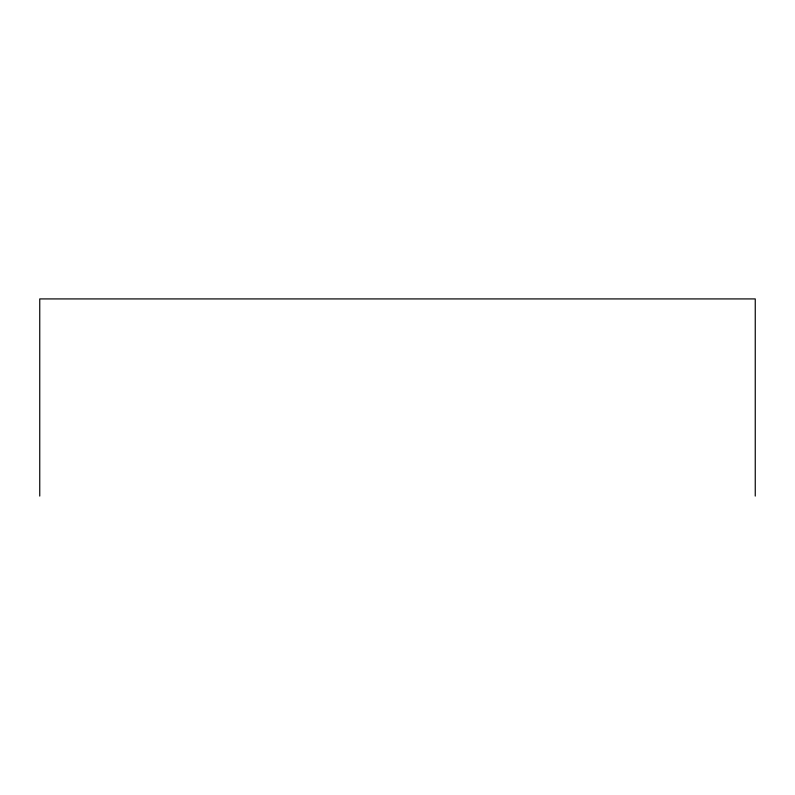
<?xml version="1.0" encoding="UTF-8"?>
<svg xmlns="http://www.w3.org/2000/svg" width="795" height="795" viewBox="0 0 795 795"><rect width="100%" height="100%" fill="white"/><g stroke="black" fill="none" stroke-linecap="round" stroke-linejoin="round"><path stroke-width="1.19" d="M755.25 496.08L755.25 298.92L39.75 298.92L39.75 496.08"/></g></svg>
